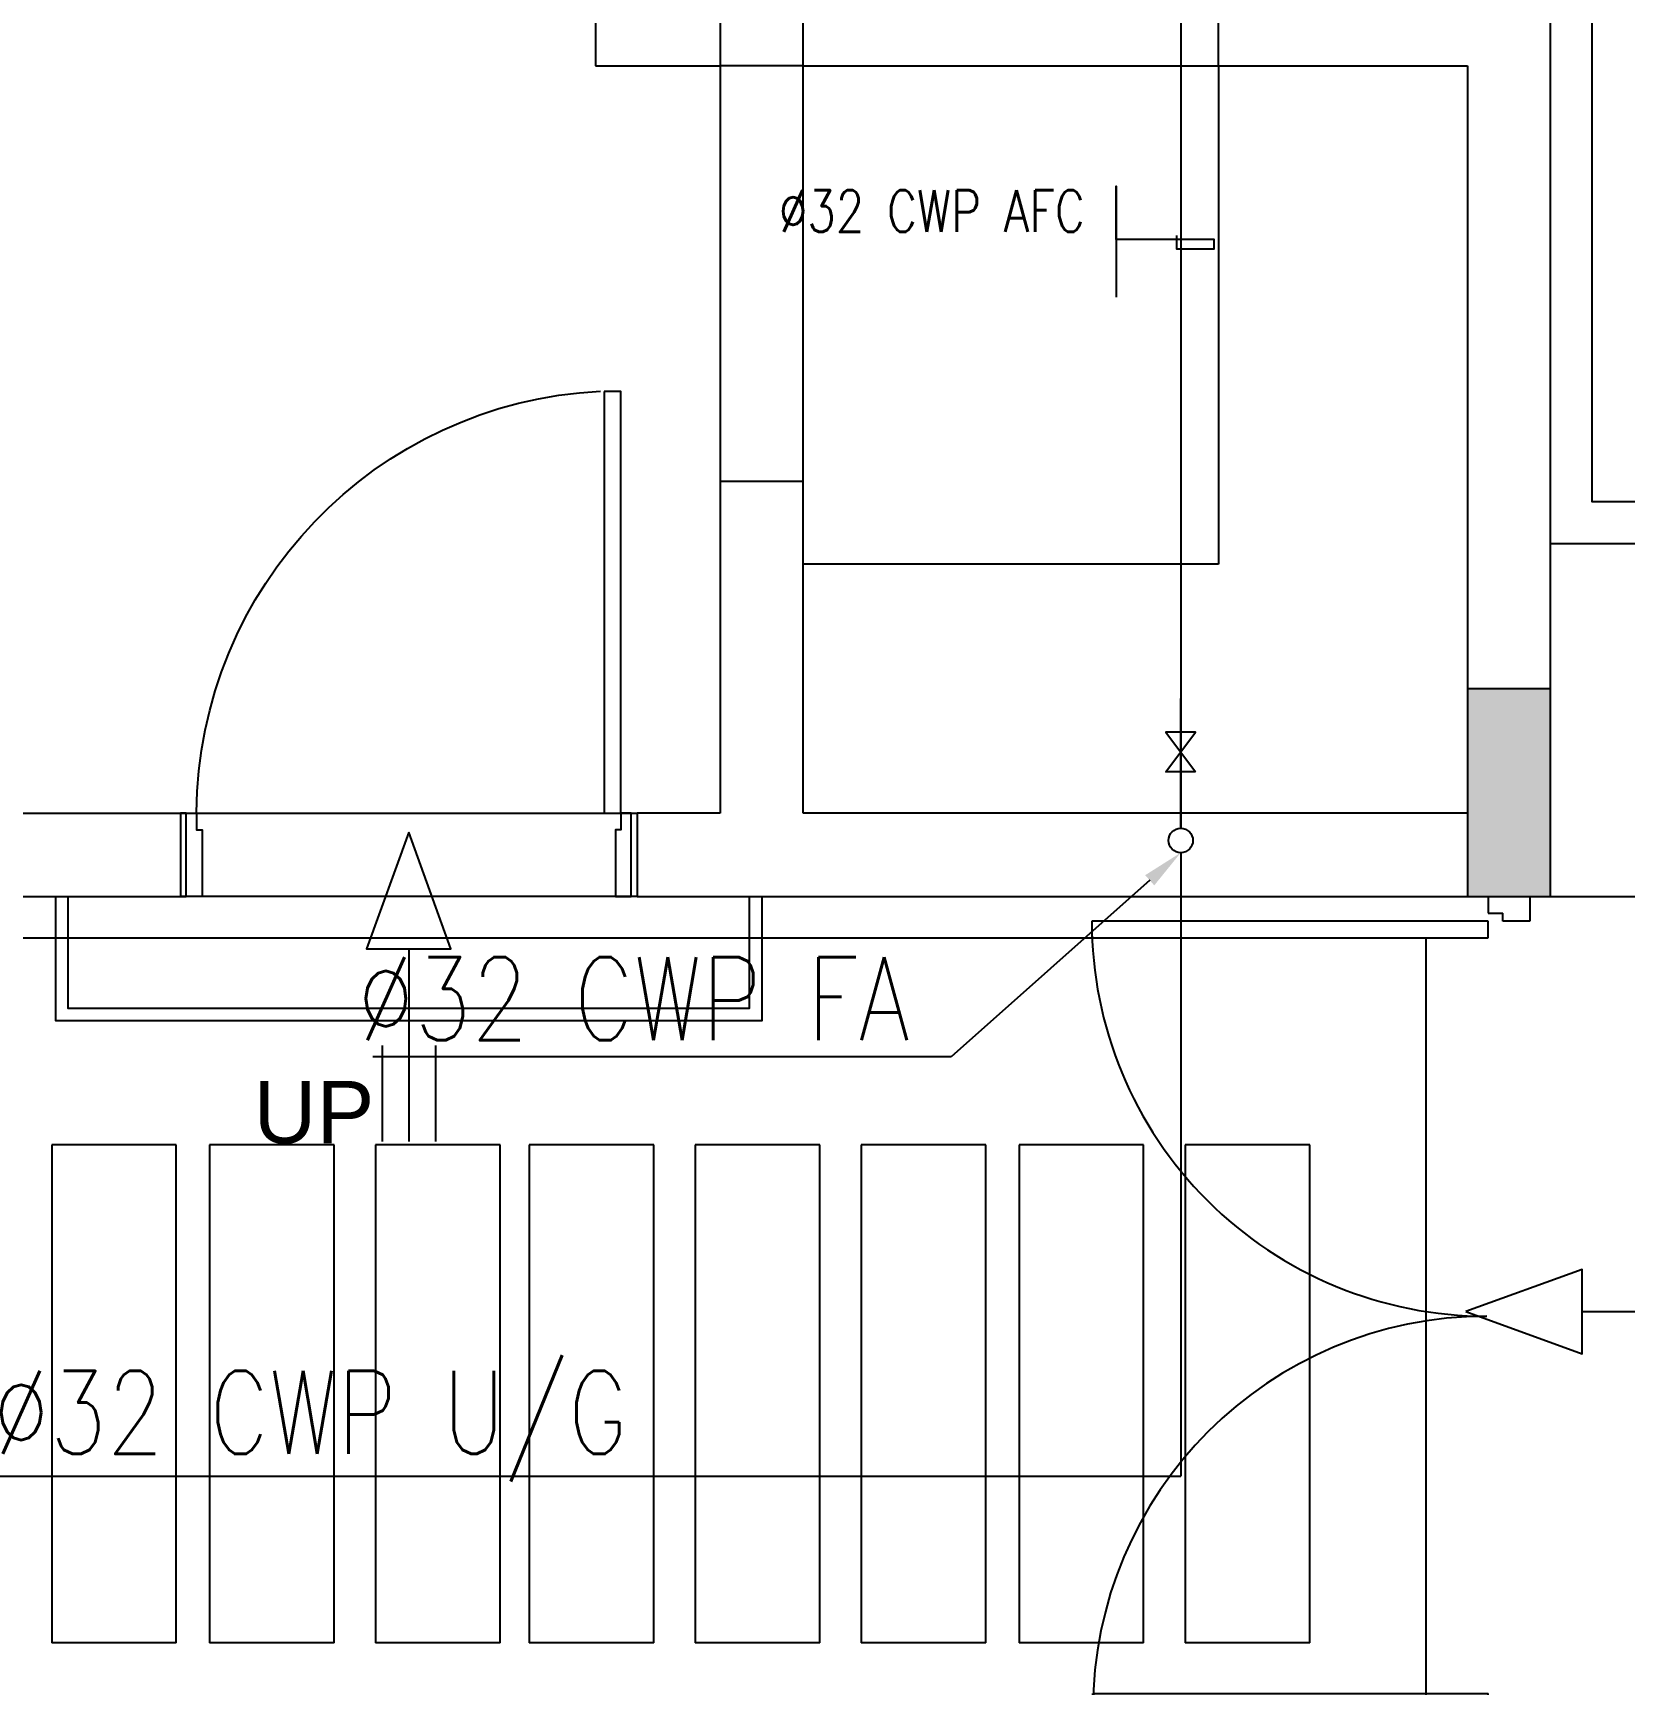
# Model space of a CAD drawing. Header units: metres. Extents: x -658 to -58, y -713 to -118.
# Drawn here: x -193.66 to -189.825, y -134.85 to -130.872 of the extents above; entities that cross this region are included whole.
import ezdxf
from ezdxf import colors
from ezdxf.entities.mleader import LeaderData, LeaderLine
from ezdxf.enums import TextEntityAlignment as Align
from ezdxf.math import Vec2, Vec3

# ---------------------------------------------------------------- set-up
doc = ezdxf.new("R2010")
doc.units = ezdxf.units.M
doc.header["$LTSCALE"] = 100
for name, color, linetype in [('cw', 4, 'Continuous'), ('plan', 8, 'Continuous'), ('VALVES', 3, 'Continuous'), ('WATER ARR', 114, 'Continuous'), ('WATER TEXT', 3, 'Continuous')]:
    doc.layers.add(name, color=color, linetype=linetype)
doc.styles.add('02-GROUND-FOR WORK$0$MZ', font='romans.shx', dxfattribs={"width": 0.8})
doc.styles.add('Arial', font='arial.ttf', dxfattribs={"height": 0.2})
doc.styles.add('TIMES', font='simplex.shx', dxfattribs={"width": 0.8, "height": 0.4})

# ---------------------------------------------------------------- blocks, each defined once
blk = doc.blocks.new('Double Flush - E-5169083-الدور الارضي')
for p, q in [((-0.9596, 1.0021), (-0.9196, 1.0021)), ((-0.9596, 0.05), (-0.9596, 1.0021)), ((-0.9196, 1.0021), (-0.9196, 0.05)), ((0.9, 1.005), (0.9, 0.05)), ((0.94, 1.005), (0.9, 1.005)), ((0.94, 0.05), (0.94, 1.005)), ((-1, 0.05), (-0.9596, 0.05)), ((-1, 0.05), (-1, -0.05)), ((-0.9596, 0.05), (-0.9196, 0.05)), ((-0.9596, 0.05), (-0.9596, 0.015)), ((0.9, 0.05), (0.94, 0.05)), ((0.9596, 0.05), (0.9596, 0.015)), ((1, 0.05), (0.9596, 0.05)), ((1, 0.05), (1, -0.05)), ((-0.94, 0.015), (-0.9596, 0.015)), ((-0.94, -0.05), (-0.94, 0.015)), ((0.94, 0.015), (0.9596, 0.015)), ((0.94, -0.05), (0.94, 0.015)), ((-1, -0.05), (-0.94, -0.05)), ((1, -0.05), (0.94, -0.05))]:
    blk.add_line(p, q)
for centre, radius, start, end in [((-0.9596, 0.0534), 0.9487, 0, 90), ((0.94, 0.0541), 0.9509, 90, 180.04)]:
    blk.add_arc(centre, radius, start, end)
blk = doc.blocks.new('*U103')
for points in [[(79, 1116), (79, 100), (39, 100), (39, 1116)], [(0, -100), (14, -100), (14, 100), (0, 100)], [(1100, -100), (1086, -100), (1086, 100), (1100, 100)]]:
    blk.add_lwpolyline(points, close=True)
at = {"ltscale": 0.25}
for points in [[(1100, 100), (0, 100)], [(0, -100), (1100, -100)]]:
    blk.add_lwpolyline(points, dxfattribs=at)
at = {"flags": 128}
for points in [[(14, -100), (14, 100), (14, 100), (39, 100), (39, 60), (52, 60), (52, -100)], [(1086, -100), (1086, 100), (1086, 100), (1061, 100), (1061, 60), (1048, 60), (1048, -100), (1086, -100)]]:
    blk.add_lwpolyline(points, close=True, dxfattribs=at)
at = {"ltscale": 0.25}
blk.add_arc((38, 94.6), 1023.1, 0.4032, 87.1892, dxfattribs=at)
blk = doc.blocks.new('GREGRERGREGRE')
h = blk.add_hatch(color=256)
h.dxf.hatch_style = 1
h.paths.add_polyline_path([(-190.0048, -132.4512), (-190.2048, -132.4512), (-190.2048, -132.9512), (-190.0048, -132.9512)])
blk.add_lwpolyline([(-190.0048, -132.4512), (-190.2048, -132.4512), (-190.2048, -132.9512), (-190.0048, -132.9512)], close=True)
blk = doc.blocks.new('A$Cc2be8e3e')
at = {"layer": 'plan'}
for p, q in [((-1.8028, 16.3595), (-1.8028, 21.3095)), ((-3.8028, 21.1095), (-3.8028, 17.5095)), ((-3.6028, 17.5095), (-3.6028, 21.1095)), ((-4.1028, 18.1095), (-4.1028, 17.5095)), ((-2.6028, 17.5095), (-2.6028, 17.7095)), ((-4.1028, 17.5095), (-3.8028, 17.5095)), ((-3.6028, 17.5095), (-3.8028, 17.5095)), ((-2.6028, 17.5095), (-2.6028, 16.3095)), ((-2.6028, 17.5095), (-2.0028, 17.5095)), ((-2.0028, 17.5095), (-2.0028, 15.7095)), ((-3.8028, 16.5095), (-3.8028, 15.7095)), ((-3.8028, 16.5095), (-3.6028, 16.5095)), ((-3.6028, 15.7095), (-3.6028, 16.5095)), ((-1.8028, 15.5095), (-1.8028, 16.3595)), ((-1.8028, 16.3595), (-1.5028, 16.3595)), ((-2.6028, 16.3095), (-3.6028, 16.3095)), ((-6.0028, 15.7095), (-5.1028, 15.7095)), ((-5.1028, 15.7095), (-5.1028, 15.5095)), ((-3.8028, 15.7095), (-4.0028, 15.7095)), ((-4.0028, 15.7095), (-4.0028, 15.5095)), ((-2.0028, 15.7095), (-3.6028, 15.7095)), ((-6.0028, 15.5095), (-5.1028, 15.5095)), ((-4.0028, 15.5095), (-1.5028, 15.5095)), ((-4.5528, 15.3834), (-4.5528, 14.9194)), ((-4.617, 15.1508), (-4.617, 14.9194)), ((-4.4886, 15.1508), (-4.4886, 14.9194)), ((-5.1128, 14.9116), (-5.4128, 14.9116)), ((-5.4128, 14.9116), (-5.4128, 13.7116)), ((-5.1128, 13.7116), (-5.1128, 14.9116)), ((-4.7328, 14.9116), (-5.0328, 14.9116)), ((-5.0328, 14.9116), (-5.0328, 13.7116)), ((-4.7328, 13.7116), (-4.7328, 14.9116)), ((-4.3328, 14.9116), (-4.6328, 14.9116)), ((-4.6328, 14.9116), (-4.6328, 13.7116)), ((-4.3328, 13.7116), (-4.3328, 14.9116)), ((-3.9628, 14.9116), (-4.2628, 14.9116)), ((-4.2628, 14.9116), (-4.2628, 13.7116)), ((-3.9628, 13.7116), (-3.9628, 14.9116)), ((-3.5628, 14.9116), (-3.8628, 14.9116)), ((-3.8628, 14.9116), (-3.8628, 13.7116)), ((-3.5628, 13.7116), (-3.5628, 14.9116)), ((-3.1628, 14.9116), (-3.4628, 14.9116)), ((-3.4628, 14.9116), (-3.4628, 13.7116)), ((-3.1628, 13.7116), (-3.1628, 14.9116)), ((-2.7828, 14.9116), (-3.0828, 14.9116)), ((-3.0828, 14.9116), (-3.0828, 13.7116)), ((-2.7828, 13.7116), (-2.7828, 14.9116)), ((-2.3828, 14.9116), (-2.6828, 14.9116)), ((-2.6828, 14.9116), (-2.6828, 13.7116)), ((-2.3828, 13.7116), (-2.3828, 14.9116)), ((-1.7266, 14.5095), (-1.11, 14.5095)), ((-5.1128, 13.7116), (-5.4128, 13.7116)), ((-4.7328, 13.7116), (-5.0328, 13.7116)), ((-4.3328, 13.7116), (-4.6328, 13.7116)), ((-3.9628, 13.7116), (-4.2628, 13.7116)), ((-3.5628, 13.7116), (-3.8628, 13.7116)), ((-3.1628, 13.7116), (-3.4628, 13.7116)), ((-2.7828, 13.7116), (-3.0828, 13.7116)), ((-2.3828, 13.7116), (-2.6828, 13.7116))]:
    blk.add_line(p, q, dxfattribs=at)
at = {"layer": 'plan', "ltscale": 0.5}
for p, q in [((-3.8028, 17.5095), (-3.8028, 16.5095)), ((-3.6028, 16.5095), (-3.6028, 17.5095)), ((-3.6028, 17.5095), (-2.6028, 17.5095))]:
    blk.add_line(p, q, dxfattribs=at)
at = {"layer": 'plan'}
blk.add_lwpolyline([(-1.8028, 1.2095), (-1.4028, 1.2095), (-1.4028, 4.2095), (-1.7028, 4.2095), (-1.7028, 12.5595), (-1.4028, 12.5595), (-1.4028, 16.4595), (-1.7028, 16.4595), (-1.7028, 21.4095), (-11.1028, 21.4095), (-11.1028, 15.4095), (-2.1028, 15.4095), (-2.1028, 12.5595), (-2.0028, 12.5595)], dxfattribs=at)
for points in [[(-4.5528, 15.664), (-4.6544, 15.3834), (-4.4512, 15.3834)], [(-2.0071, 14.5095), (-1.7266, 14.4079), (-1.7266, 14.6111)]]:
    blk.add_lwpolyline(points, close=True, dxfattribs=at)
at = {"layer": 'plan', "ltscale": 0.05}
blk.add_lwpolyline([(-3.7028, 15.5095), (-3.7028, 15.2095), (-5.4028, 15.2095), (-5.4028, 15.5095)], dxfattribs=at)
at = {"layer": 'plan', "ltscale": 0.4}
blk.add_lwpolyline([(-3.7328, 15.5095), (-3.7328, 15.2395), (-5.3728, 15.2395), (-5.3728, 15.5095)], dxfattribs=at)
at = {"layer": 'plan'}
blk.add_blockref('GREGRERGREGRE', (188.202, 148.4607), dxfattribs=at)
at = {"layer": 'plan', "xscale": -0.001, "yscale": 0.001, "zscale": 0.001}
blk.add_blockref('*U103', (-4.0028, 15.6095), dxfattribs=at)
at = {"layer": 'plan', "rotation": 90}
blk.add_blockref('Double Flush - E-5169083-الدور الارضي', (-1.9028, 14.5095), dxfattribs=at)
at = {"layer": 'plan', "insert": (-4.9266, 15.0649), "char_height": 0.15, "width": 0.434395, "attachment_point": 1, "line_spacing_factor": 0.941778, "style": 'Arial'}
blk.add_mtext('UP', dxfattribs=at)

msp = doc.modelspace()

# ---------------------------------------------------------------- linework, layer by layer
at = {"layer": 'cw'}
for p, q in [((-190.8954, -130.393), (-190.8954, -132.7872)), ((-190.8954, -132.846), (-190.8954, -134.3474)), ((-201.4023, -134.3474), (-190.8954, -134.3474))]:
    msp.add_line(p, q, dxfattribs=at)
at = {"layer": 'cw', "linetype": 'Continuous'}
msp.add_line((-190.8954, -132.7872), (-190.8954, -132.4744), dxfattribs=at)
msp.add_circle((-190.8954, -132.8166), 0.0294, dxfattribs=at)
at = {"layer": 'VALVES', "color": 1}
msp.add_lwpolyline([(-190.8597, -132.6509), (-190.9311, -132.6509), (-190.8597, -132.5557), (-190.9311, -132.5557)], close=True, dxfattribs=at)
at = {"layer": 'WATER ARR'}
msp.add_lwpolyline([(-190.9058, -131.3599), (-190.9058, -131.392), (-190.8149, -131.392), (-190.8149, -131.3694), (-191.0511, -131.3694), (-191.0511, -131.2411), (-191.0511, -131.5083)], dxfattribs=at)

# ---------------------------------------------------------------- block references
at = {"layer": 'plan'}
msp.add_blockref('A$Cc2be8e3e', (-188.202, -148.4607), dxfattribs=at)

# ---------------------------------------------------------------- texts
at = {"layer": 'WATER TEXT', "color": 3, "style": 'TIMES', "width": 0.8}
for s, height, p in [('∅32 CWP AFC', 0.1, (-191.4948, -131.301)), ('∅32 CWP U/G', 0.2, (-192.9922, -134.1938))]:
    msp.add_text(s, height=height, dxfattribs=at).set_placement(p, align=Align.MIDDLE_CENTER)

# ---------------------------------------------------------------- leaders
at = {"layer": 'WATER TEXT', "color": 3}
ml = msp.add_multileader_mtext('Standard', dxfattribs=at)
ml.set_content('∅32 CWP FA', color=3, style='02-GROUND-FOR WORK$0$MZ')
ml.set_leader_properties(color=1)
ml.build(insert=Vec2(0, 0))
ml.multileader.update_dxf_attribs({"text_left_attachment_type": 6, "text_right_attachment_type": 6, "dogleg_length": 100, "arrow_head_size": 0.1})
ctx = ml.context
ctx.base_point, ctx.char_height, ctx.arrow_head_size, ctx.landing_gap_size, ctx.plane_origin = Vec3(-193.0644, -133.3375), 0.2, 0.1, 0.00009, Vec3(-191.0549, -132.591)
ctx.left_attachment, ctx.right_attachment, ctx.text_align_type = 6, 6, 2
notes = []
notes.append((ctx, [(0, (1, 1, 0), (-191.448, -133.3375), (-1, 0), 0.1, [(0, [(-190.8954, -132.846)], 0, [])])]))
ctx.mtext.insert, ctx.mtext.alignment, ctx.mtext.flow_direction = Vec3(-191.5481, -133.0975), 3, 5
for ctx, leaders in notes:
    for number, flags, end, landing, length, lines in leaders:
        leader = LeaderData()
        leader.index, (leader.has_last_leader_line, leader.has_dogleg_vector, leader.attachment_direction) = number, flags
        leader.last_leader_point, leader.dogleg_vector, leader.dogleg_length = Vec3(end), Vec3(landing), length
        for number, points, colour, breaks in lines:
            line = LeaderLine()
            line.index, line.vertices, line.color, line.breaks = number, Vec3.list(points), colors.encode_raw_color(colour), breaks
            leader.lines.append(line)
        ctx.leaders.append(leader)

doc.saveas('drawing.dxf')
